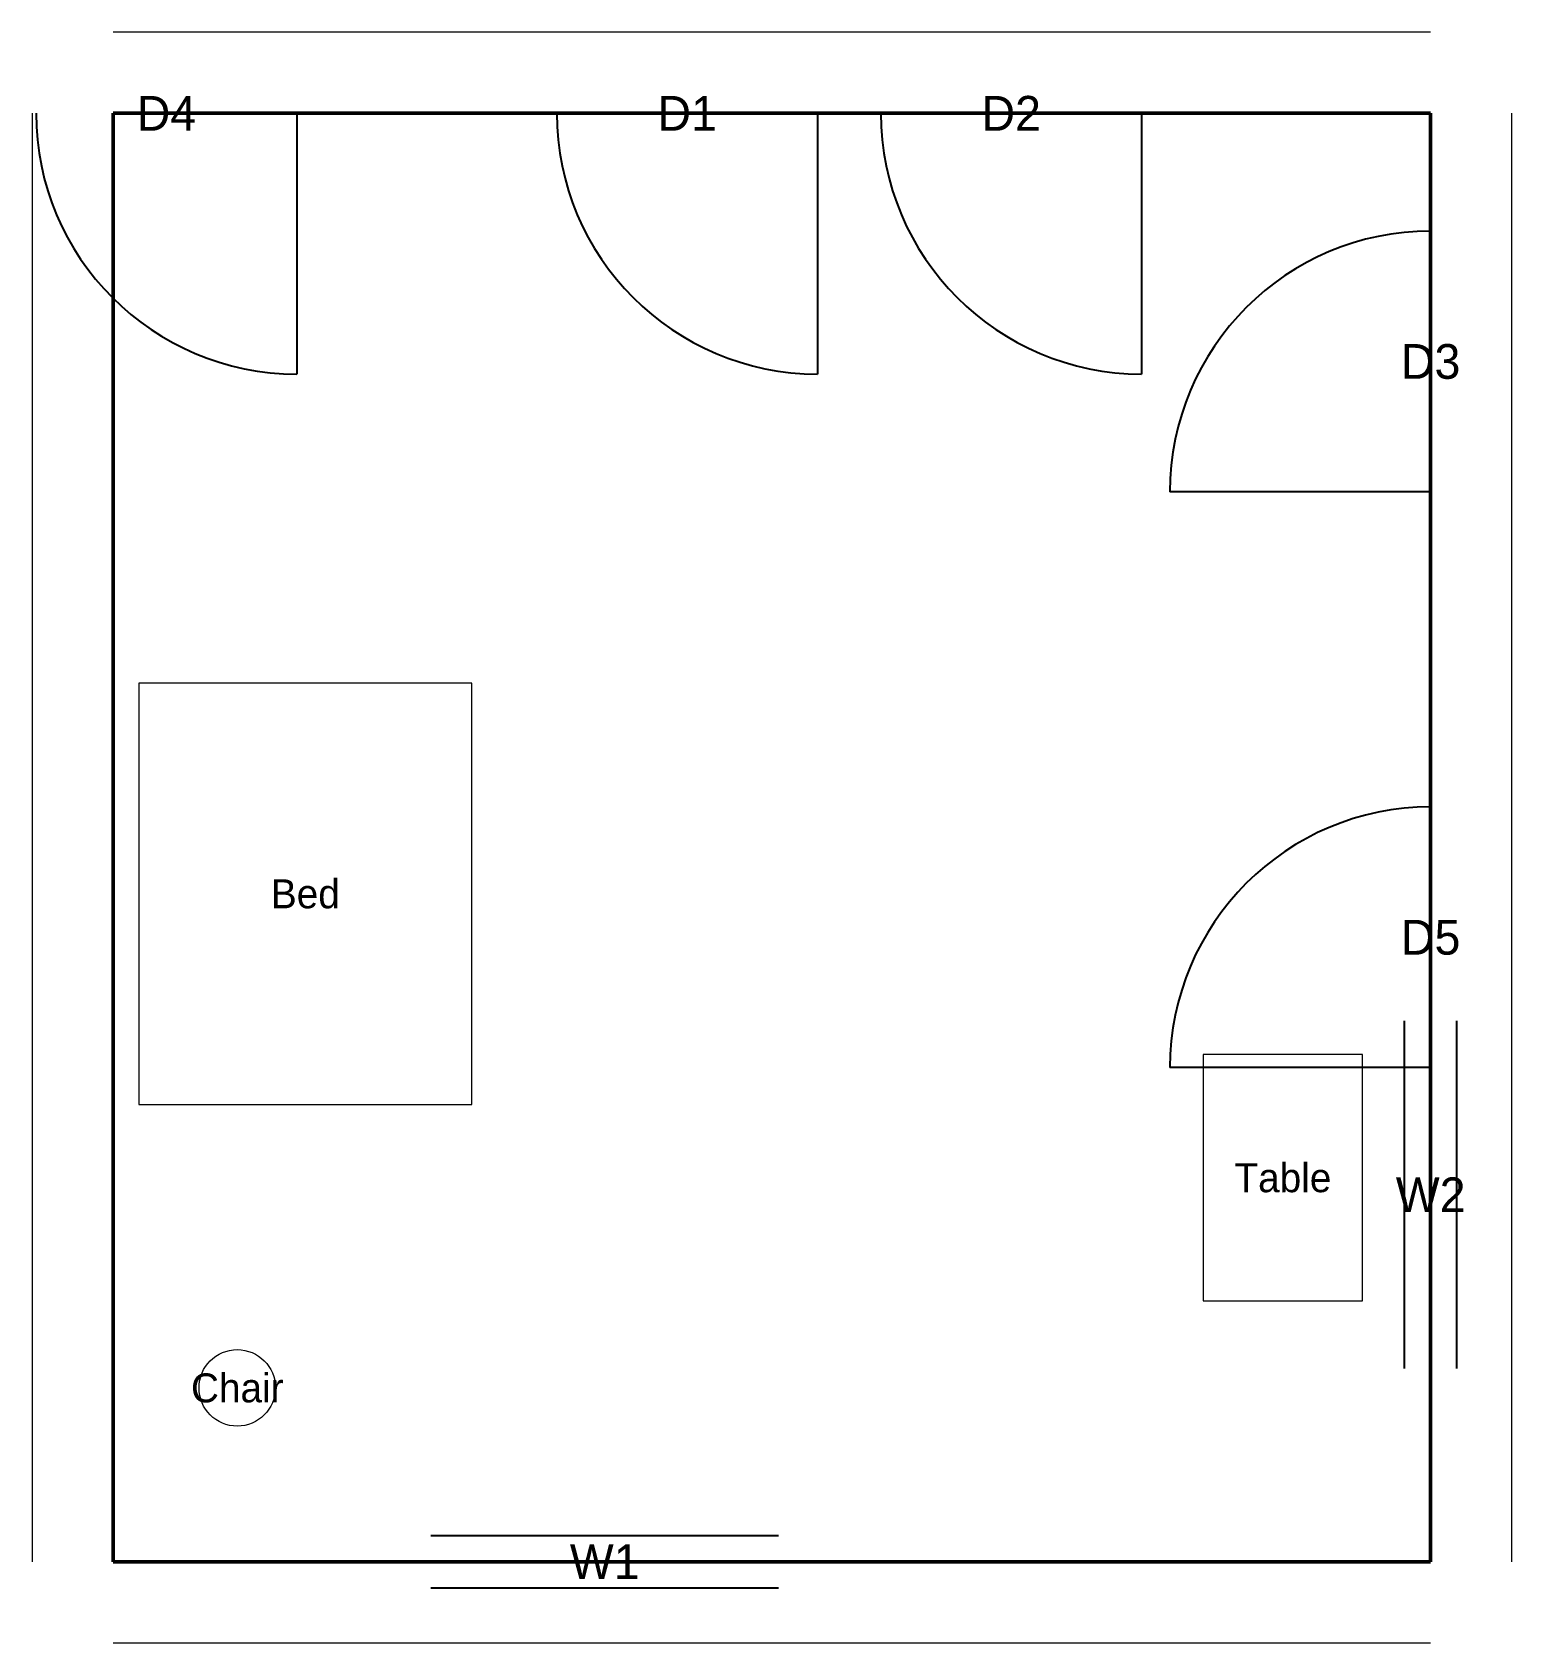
# Model space of a CAD drawing. Header units: metres. Extents: x -28 to 483, y -28 to 528.
import ezdxf
from ezdxf.enums import TextEntityAlignment as Align

# ---------------------------------------------------------------- set-up
doc = ezdxf.new("R2010")
doc.units = ezdxf.units.M
for name, color, linetype, lineweight in [('DIMS', 8, 'Continuous', 13), ('DOORS', 1, 'Continuous', 25), ('FURNITURE', 7, 'Continuous', 13), ('LABELS', 4, 'Continuous', 13), ('WALLS', 2, 'Continuous', 50), ('WINDOWS', 5, 'Continuous', 25)]:
    doc.layers.add(name, color=color, linetype=linetype, lineweight=lineweight)

msp = doc.modelspace()

# ---------------------------------------------------------------- linework, layer by layer
at = {"layer": 'DIMS'}
for p, q in [((454.76, 528), (0, 528)), ((-28, 500), (-28, 0)), ((482.76, 0), (482.76, 500)), ((0, -28), (454.76, -28))]:
    msp.add_line(p, q, dxfattribs=at)
at = {"layer": 'DOORS'}
for p, q in [((63.33, 500), (63.33, 410)), ((243.1, 500), (243.1, 410)), ((354.97, 500), (354.97, 410)), ((454.76, 369.35), (364.76, 369.35)), ((454.76, 170.56), (364.76, 170.56))]:
    msp.add_line(p, q, dxfattribs=at)
for centre, start, end in [((63.33, 500), 180, 270), ((243.1, 500), 180, 270), ((354.97, 500), 180, 270), ((454.76, 369.35), 90, 180), ((454.76, 170.56), 90, 180)]:
    msp.add_arc(centre, 90, start, end, dxfattribs=at)
at = {"layer": 'FURNITURE'}
for points in [[(8.79, 303.32), (8.79, 157.8), (123.79, 157.8), (123.79, 303.32), (8.79, 303.32)], [(431.25, 90.05), (431.25, 175.05), (376.25, 175.05), (376.25, 90.05), (431.25, 90.05)]]:
    msp.add_lwpolyline(points, dxfattribs=at)
msp.add_circle((42.79, 60), 13.2, dxfattribs=at)
at = {"layer": 'WALLS', "lineweight": 50}
for p, q in [((454.76, 500), (0, 500)), ((0, 500), (0, 0)), ((454.76, 0), (454.76, 500)), ((0, 0), (454.76, 0))]:
    msp.add_line(p, q, dxfattribs=at)
at = {"layer": 'WINDOWS'}
for p, q in [((445.76, 66.66), (445.76, 186.66)), ((454.76, 66.66), (454.76, 186.66)), ((463.76, 66.66), (463.76, 186.66)), ((109.63, 9), (229.63, 9)), ((109.63, 0), (229.63, 0)), ((109.63, -9), (229.63, -9))]:
    msp.add_line(p, q, dxfattribs=at)

# ---------------------------------------------------------------- texts
at = {"layer": 'LABELS'}
for s, height, p in [('D4', 12, (18.33, 500)), ('D1', 12, (198.1, 500)), ('D2', 12, (309.97, 500)), ('D3', 12, (454.76, 414.35)), ('Bed', 10, (66.29, 230.56)), ('D5', 12, (454.76, 215.56)), ('Table', 10, (403.75, 132.55)), ('W2', 12, (454.76, 126.66)), ('Chair', 10, (42.79, 60)), ('W1', 12, (169.63, 0))]:
    msp.add_text(s, height=height, dxfattribs=at).set_placement(p, align=Align.MIDDLE_CENTER)

doc.saveas('drawing.dxf')
